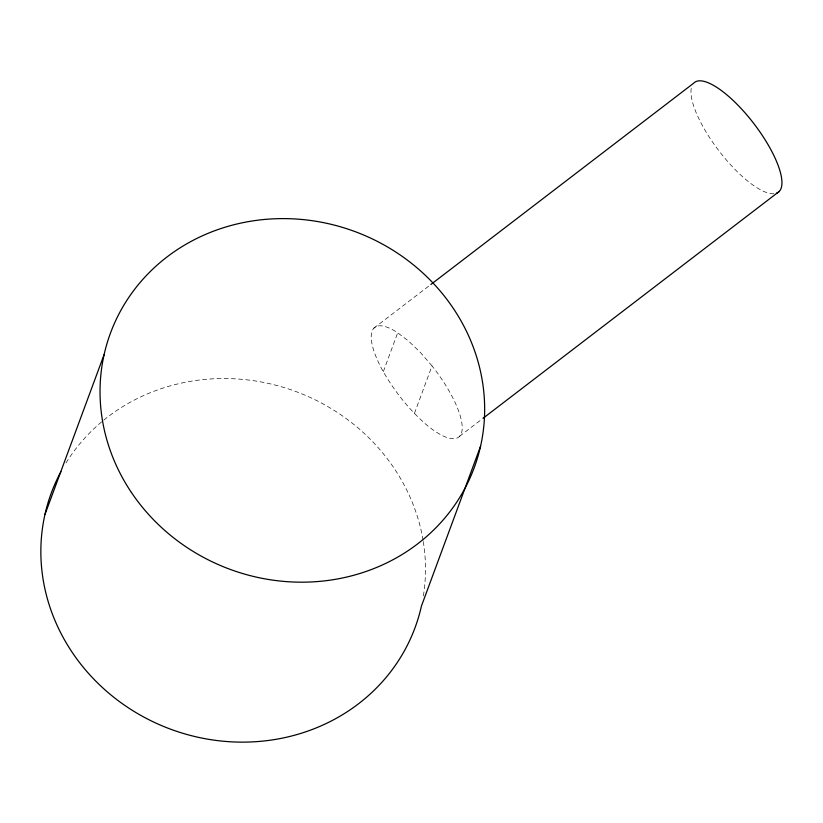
<?xml version="1.0" encoding="UTF-8"?>
<svg xmlns="http://www.w3.org/2000/svg" width="823" height="823" viewBox="0 0 823 823"><rect width="100%" height="100%" fill="white"/><g stroke="black" fill="none" stroke-linecap="round" stroke-linejoin="round"><path stroke-width="0.62" stroke-dasharray="4.12 3.09" d="M383.333 371.605L397.684 332.811M414.442 413.403L432.024 365.896L420.409 352.46L408.537 341.061L397.221 332.461A69.081 22.139 52.6 0 0 381.985 369.362C393.24 389.546 407.622 407.982 424.863 423.413A69.081 22.139 52.6 0 0 462.073 430.213A69.081 22.139 52.6 0 0 432.024 365.896M373.827 328.182L429.832 285.283M459.573 436.283L480.951 419.905M66.025 462.907A193.94 180.072 20.3 0 1 102.834 420.872M103.821 420.059A193.94 180.072 20.3 0 1 296.805 391.882A193.94 180.072 20.3 0 1 423.084 540.31M423.289 541.555A193.94 180.072 20.3 0 1 423.341 596.14M773.918 193.744A69.081 22.139 52.6 0 1 719.292 151.278A69.081 22.139 52.6 0 1 691.587 86.919"/><path stroke-width="1.23" d="M44.936 514.56L104.099 354.61M480.581 446.179L421.417 606.119A193.94 180.072 20.3 0 1 170.186 729.034A193.94 180.072 20.3 0 1 60.933 471.692M430.851 284.501L693.604 83.257A69.081 22.139 52.6 0 1 755.113 125.261A69.081 22.139 52.6 0 1 776.418 193.251M482.988 418.341L779.34 191.358M131.382 492.421A193.94 180.072 20.3 0 0 463.977 490.148A193.94 180.072 20.3 0 0 281.672 218.609A193.94 180.072 20.3 0 0 131.382 492.421"/></g></svg>
